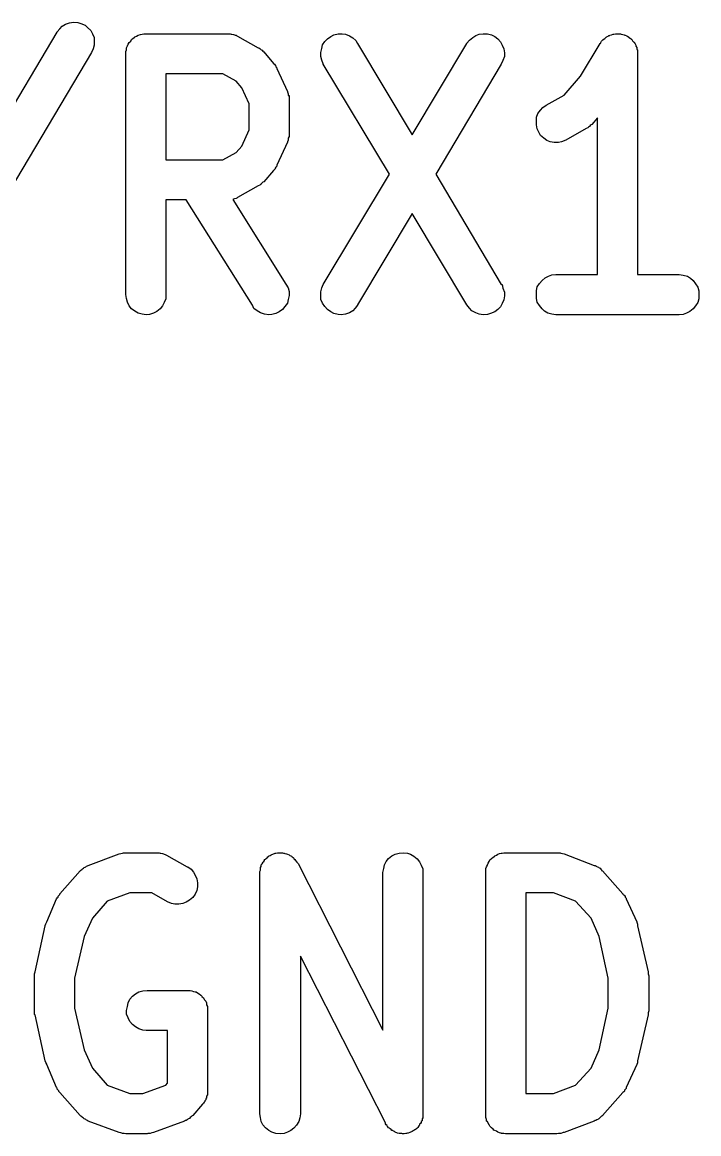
# Model space of a CAD drawing. Header units: millimetres. Extents: x 17 to 402, y -127 to -24.
# Drawn here: x 395.28 to 397.386, y -36.296 to -32.835 of the extents above; entities that cross this region are included whole.
import ezdxf

# ---------------------------------------------------------------- set-up
doc = ezdxf.new("R2010")
doc.units = ezdxf.units.MM
doc.header["$LTSCALE"] = 25.4
doc.layers.add('BLACK', color=7, linetype='CONTINUOUS')

msp = doc.modelspace()

# ---------------------------------------------------------------- linework, layer by layer
at = {"layer": 'BLACK', "linetype": 'Continuous'}
for p, q in [((395.4043, -32.8468), (395.4145, -32.8407)), ((395.4145, -32.8407), (395.4272, -32.8366)), ((395.4272, -32.8366), (395.4399, -32.8348)), ((395.4399, -32.8348), (395.4526, -32.8356)), ((395.4526, -32.8356), (395.4628, -32.8386)), ((395.4628, -32.8386), (395.4755, -32.8437)), ((394.8151, -33.8298), (395.3891, -32.8653)), ((395.3891, -32.8646), (395.3967, -32.8549)), ((395.3891, -32.8653), (395.3891, -32.8646)), ((395.3967, -32.8549), (395.4043, -32.8468)), ((395.4755, -32.8437), (395.4831, -32.8511)), ((395.4831, -32.8511), (395.4932, -32.8602)), ((395.4932, -32.8602), (395.4983, -32.8706)), ((395.4983, -32.8706), (395.5034, -32.8821)), ((395.6355, -32.878), (395.6406, -32.8752)), ((395.6406, -32.875), (395.6482, -32.8734)), ((395.6406, -32.8752), (395.6406, -32.875)), ((395.6406, -32.8752), (395.6406, -32.8752)), ((395.6482, -32.8734), (395.6533, -32.8717)), ((395.6533, -32.8717), (395.6583, -32.8712)), ((395.6533, -32.8717), (395.6533, -32.8717)), ((395.6533, -32.8717), (395.6533, -32.8717)), ((395.6583, -32.8712), (395.666, -32.8706)), ((395.666, -32.8706), (395.92, -32.8706)), ((395.92, -32.8706), (395.9225, -32.8706)), ((395.9225, -32.8706), (395.925, -32.8709)), ((395.925, -32.8709), (395.9276, -32.8709)), ((395.9276, -32.8709), (395.9301, -32.8717)), ((395.9301, -32.8717), (395.9327, -32.8719)), ((395.9327, -32.8719), (395.9377, -32.8729)), ((395.9377, -32.8729), (395.9403, -32.8737)), ((395.9403, -32.8737), (395.9428, -32.8747)), ((395.9428, -32.8747), (395.9454, -32.8755)), ((395.9454, -32.8755), (395.9479, -32.8773)), ((396.24, -32.879), (396.2502, -32.874)), ((396.2502, -32.874), (396.2629, -32.8712)), ((396.2629, -32.8712), (396.2756, -32.8706)), ((396.2756, -32.8706), (396.2857, -32.8724)), ((396.2857, -32.8724), (396.2984, -32.8767)), ((396.2984, -32.8767), (396.3086, -32.8831)), ((396.682, -32.8826), (396.6921, -32.8762)), ((396.6921, -32.8762), (396.7023, -32.8722)), ((396.7023, -32.8722), (396.715, -32.8706)), ((396.715, -32.8706), (396.7277, -32.8712)), ((396.7277, -32.8712), (396.7404, -32.8742)), ((396.7404, -32.8742), (396.7505, -32.8795)), ((397.1036, -32.8785), (397.1061, -32.8762)), ((397.1061, -32.8762), (397.1087, -32.8757)), ((397.1087, -32.875), (397.1138, -32.8737)), ((397.1087, -32.8757), (397.1087, -32.875)), ((397.1138, -32.8737), (397.1188, -32.8722)), ((397.1188, -32.8722), (397.1214, -32.8717)), ((397.1188, -32.8722), (397.1188, -32.8722)), ((397.1214, -32.8717), (397.1265, -32.8712)), ((397.1265, -32.8712), (397.129, -32.8706)), ((397.129, -32.8706), (397.1315, -32.8706)), ((397.1315, -32.8706), (397.1341, -32.8706)), ((397.1341, -32.8706), (397.1366, -32.8709)), ((397.1366, -32.8709), (397.1417, -32.8712)), ((397.1417, -32.8712), (397.1442, -32.8717)), ((397.1442, -32.8717), (397.1442, -32.8719)), ((397.1442, -32.8719), (397.1493, -32.8732)), ((397.1493, -32.8732), (397.1544, -32.8742)), ((397.1544, -32.8742), (397.1544, -32.875)), ((397.1544, -32.875), (397.1569, -32.8755)), ((397.1569, -32.8755), (397.162, -32.8775)), ((395.5034, -32.9065), (395.5009, -32.9181)), ((395.5034, -32.8821), (395.5034, -32.8943)), ((395.5034, -32.8943), (395.5034, -32.9065)), ((395.605, -32.9143), (395.6075, -32.9087)), ((395.6075, -32.9085), (395.6101, -32.9032)), ((395.6075, -32.9087), (395.6075, -32.9085)), ((395.6075, -32.9087), (395.6075, -32.9087)), ((395.6101, -32.9032), (395.6126, -32.8981)), ((395.6126, -32.8978), (395.6177, -32.8933)), ((395.6126, -32.8981), (395.6126, -32.8978)), ((395.6126, -32.8978), (395.6126, -32.8978)), ((395.6177, -32.8933), (395.6202, -32.8887)), ((395.6202, -32.8884), (395.6253, -32.8846)), ((395.6202, -32.8887), (395.6202, -32.8884)), ((395.6202, -32.8884), (395.6202, -32.8884)), ((395.6253, -32.8846), (395.6304, -32.8811)), ((395.6304, -32.8808), (395.6355, -32.878)), ((395.6304, -32.8811), (395.6304, -32.8808)), ((395.6304, -32.8808), (395.6304, -32.8808)), ((395.9479, -32.8773), (395.9504, -32.8785)), ((395.9504, -32.8785), (396.0139, -32.9143)), ((396.2121, -32.9171), (396.2146, -32.9057)), ((396.2146, -32.9057), (396.2222, -32.8953)), ((396.2222, -32.8953), (396.2298, -32.8864)), ((396.2298, -32.8864), (396.24, -32.879)), ((396.3086, -32.8831), (396.3187, -32.8912)), ((396.3187, -32.8912), (396.3238, -32.9011)), ((396.3238, -32.9011), (396.494, -33.1859)), ((396.494, -33.1859), (396.6642, -32.9011)), ((396.6642, -32.9004), (396.6718, -32.8907)), ((396.6642, -32.9011), (396.6642, -32.9004)), ((396.6718, -32.8907), (396.682, -32.8826)), ((396.7505, -32.8795), (396.7607, -32.8869)), ((396.7607, -32.8869), (396.7683, -32.896)), ((396.7683, -32.896), (396.7734, -32.9065)), ((396.7734, -32.9065), (396.7785, -32.9179)), ((397.0172, -33.003), (397.0782, -32.9011)), ((397.0782, -32.9011), (397.0807, -32.9004)), ((397.0807, -32.8978), (397.0833, -32.8943)), ((397.0807, -32.8991), (397.0807, -32.8978)), ((397.0807, -32.9004), (397.0807, -32.8991)), ((397.0833, -32.8943), (397.0858, -32.8907)), ((397.0858, -32.8907), (397.0884, -32.8894)), ((397.0884, -32.8884), (397.0934, -32.8854)), ((397.0884, -32.8894), (397.0884, -32.8884)), ((397.0934, -32.8854), (397.096, -32.8826)), ((397.096, -32.8826), (397.0985, -32.8818)), ((397.0985, -32.8808), (397.1036, -32.8785)), ((397.0985, -32.8818), (397.0985, -32.8808)), ((397.162, -32.8775), (397.1646, -32.8795)), ((397.1646, -32.8795), (397.1671, -32.8806)), ((397.1671, -32.8806), (397.1671, -32.8813)), ((397.1671, -32.8813), (397.1722, -32.8841)), ((397.1722, -32.8841), (397.1747, -32.8869)), ((397.1747, -32.8869), (397.1747, -32.8879)), ((397.1747, -32.8879), (397.1773, -32.8889)), ((397.1773, -32.8889), (397.1798, -32.8925)), ((397.1798, -32.8925), (397.1823, -32.896)), ((397.1823, -32.896), (397.1849, -32.8973)), ((397.1849, -32.8973), (397.1849, -32.8983)), ((397.1849, -32.8983), (397.1874, -32.9024)), ((397.1874, -32.9024), (397.19, -32.9065)), ((397.19, -32.9065), (397.19, -32.9077)), ((397.19, -32.9077), (397.19, -32.9093)), ((397.19, -32.9093), (397.1925, -32.9136)), ((395.4958, -32.9293), (394.9217, -33.8935)), ((395.5009, -32.9181), (395.4958, -32.9293)), ((395.6025, -32.9263), (395.605, -32.9204)), ((395.6025, -32.9321), (395.6025, -32.9263)), ((395.6025, -32.9326), (395.6025, -32.9321)), ((395.6025, -32.9331), (395.6025, -32.9326)), ((395.6025, -32.9326), (395.6025, -32.9326)), ((395.6025, -32.9326), (395.6025, -32.9326)), ((395.6025, -33.6829), (395.6025, -32.9331)), ((395.605, -32.9199), (395.605, -32.9143)), ((395.605, -32.9202), (395.605, -32.9199)), ((395.605, -32.9204), (395.605, -32.9202)), ((396.0139, -32.9143), (396.0165, -32.9146)), ((396.0165, -32.9146), (396.019, -32.9169)), ((396.019, -32.9169), (396.0216, -32.9189)), ((396.0216, -32.9189), (396.0241, -32.9204)), ((396.0241, -32.9204), (396.0266, -32.9217)), ((396.0266, -32.9217), (396.0292, -32.9245)), ((396.0292, -32.9245), (396.0317, -32.927)), ((396.0317, -32.927), (396.0622, -32.9629)), ((396.2095, -32.9291), (396.2121, -32.9171)), ((396.2095, -32.9413), (396.2095, -32.9291)), ((396.2121, -32.9532), (396.2095, -32.9413)), ((396.781, -32.942), (396.7759, -32.954)), ((396.7785, -32.9179), (396.781, -32.9298)), ((396.781, -32.9298), (396.781, -32.942)), ((397.1925, -32.9136), (397.1925, -32.9179)), ((397.1925, -32.9179), (397.1925, -32.9194)), ((397.1925, -32.9194), (397.195, -32.9209)), ((397.195, -32.9209), (397.195, -32.9255)), ((397.195, -32.9255), (397.195, -32.9298)), ((397.195, -32.9298), (397.195, -32.9316)), ((397.195, -32.9316), (397.195, -32.9331)), ((397.195, -32.9331), (397.195, -33.6205)), ((396.0622, -32.9629), (396.0622, -32.9634)), ((396.0622, -32.9634), (396.0647, -32.9659)), ((396.0647, -32.9659), (396.0673, -32.9684)), ((396.0673, -32.9684), (396.0698, -32.971)), ((396.0698, -32.971), (396.0698, -32.9735)), ((396.0698, -32.9735), (396.0724, -32.9763)), ((396.0724, -32.9763), (396.0724, -32.9789)), ((396.0724, -32.9789), (396.1054, -33.0505)), ((396.2171, -32.9644), (396.2121, -32.9532)), ((396.2171, -32.9651), (396.2171, -32.9644)), ((396.4229, -33.308), (396.2171, -32.9651)), ((396.7709, -32.9651), (396.5677, -33.308)), ((396.7759, -32.954), (396.7709, -32.9651)), ((395.7269, -32.9956), (395.7269, -33.2633)), ((395.9047, -32.9956), (395.7269, -32.9956)), ((395.9454, -33.0182), (395.9047, -32.9956)), ((396.9664, -33.0622), (397.0172, -33.003)), ((395.9631, -33.0388), (395.9454, -33.0182)), ((395.986, -33.0893), (395.9631, -33.0388)), ((396.1054, -33.0505), (396.1054, -33.0512)), ((396.1054, -33.0512), (396.1054, -33.0518)), ((396.1054, -33.0518), (396.1054, -33.052)), ((396.1054, -33.052), (396.1079, -33.0576)), ((396.1079, -33.0576), (396.1079, -33.0629)), ((396.1079, -33.0629), (396.1105, -33.0632)), ((396.1105, -33.0632), (396.1105, -33.0637)), ((396.1105, -33.0637), (396.1105, -33.0693)), ((396.1105, -33.0693), (396.1105, -33.0749)), ((396.1105, -33.0749), (396.1105, -33.0754)), ((396.1105, -33.0754), (396.1105, -33.0759)), ((396.1105, -33.0759), (396.1105, -33.1831)), ((396.9106, -33.0929), (396.9664, -33.0622)), ((395.986, -33.1696), (395.986, -33.0893)), ((396.8801, -33.1302), (396.8852, -33.1188)), ((396.8852, -33.1188), (396.8928, -33.1086)), ((396.8928, -33.1086), (396.9004, -33.0998)), ((396.9004, -33.0998), (396.9106, -33.0929)), ((396.8801, -33.1422), (396.8801, -33.1302)), ((396.8801, -33.1544), (396.8801, -33.1422)), ((397.0503, -33.1539), (397.0477, -33.1564)), ((397.0528, -33.1534), (397.0503, -33.1539)), ((397.0706, -33.1325), (397.0528, -33.1534)), ((397.0706, -33.6205), (397.0706, -33.1325)), ((395.9631, -33.2202), (395.986, -33.1696)), ((396.1105, -33.1831), (396.1105, -33.1838)), ((396.1105, -33.1838), (396.1105, -33.1843)), ((396.1105, -33.1843), (396.1105, -33.1848)), ((396.1105, -33.1848), (396.1105, -33.1904)), ((396.8826, -33.1663), (396.8801, -33.1544)), ((396.8877, -33.1775), (396.8826, -33.1663)), ((396.8928, -33.1876), (396.8877, -33.1775)), ((396.9029, -33.196), (396.8928, -33.1876)), ((397.035, -33.166), (396.9715, -33.2019)), ((397.0401, -33.164), (397.035, -33.166)), ((397.0426, -33.162), (397.0401, -33.164)), ((397.0452, -33.1592), (397.0426, -33.1605)), ((397.0426, -33.1605), (397.0426, -33.162)), ((397.0477, -33.1564), (397.0452, -33.1592)), ((395.9454, -33.2407), (395.9631, -33.2202)), ((396.1054, -33.2085), (396.0724, -33.2798)), ((396.1079, -33.2024), (396.1054, -33.2077)), ((396.1054, -33.2077), (396.1054, -33.208)), ((396.1054, -33.208), (396.1054, -33.2085)), ((396.1105, -33.1904), (396.1079, -33.196)), ((396.1079, -33.196), (396.1079, -33.1965)), ((396.1079, -33.1965), (396.1079, -33.197)), ((396.1079, -33.197), (396.1079, -33.2024)), ((396.9131, -33.2026), (396.9029, -33.196)), ((396.9233, -33.2072), (396.9131, -33.2026)), ((396.936, -33.2095), (396.9233, -33.2072)), ((396.9487, -33.2095), (396.936, -33.2095)), ((396.9588, -33.2069), (396.9487, -33.2095)), ((396.9715, -33.2024), (396.9588, -33.2069)), ((396.9715, -33.2019), (396.9715, -33.2024)), ((395.9047, -33.2633), (395.9454, -33.2407)), ((395.7269, -33.2633), (395.9047, -33.2633)), ((396.0673, -33.2913), (396.0647, -33.2936)), ((396.0698, -33.2862), (396.0673, -33.2887)), ((396.0673, -33.2887), (396.0673, -33.2913)), ((396.0724, -33.2834), (396.0698, -33.2862)), ((396.0724, -33.2798), (396.0724, -33.2809)), ((396.0724, -33.2809), (396.0724, -33.2834)), ((396.0622, -33.2961), (396.0317, -33.3319)), ((396.0647, -33.2936), (396.0622, -33.2961)), ((396.2171, -33.6509), (396.4229, -33.308)), ((396.5677, -33.308), (396.7709, -33.6509)), ((396.0139, -33.3446), (395.9504, -33.3804)), ((396.019, -33.3426), (396.0139, -33.3446)), ((396.0216, -33.3405), (396.019, -33.3426)), ((396.0241, -33.339), (396.0216, -33.3405)), ((396.0266, -33.335), (396.0241, -33.3378)), ((396.0241, -33.3378), (396.0241, -33.339)), ((396.0292, -33.3324), (396.0266, -33.335)), ((396.0317, -33.3319), (396.0292, -33.3324)), ((395.7904, -33.3883), (395.7269, -33.3883)), ((395.7269, -33.3883), (395.7269, -33.6829)), ((395.9962, -33.7162), (395.7904, -33.3883)), ((395.9377, -33.3855), (395.9352, -33.3863)), ((395.9352, -33.3863), (396.1003, -33.6499)), ((395.9403, -33.3845), (395.9377, -33.3855)), ((395.9454, -33.3837), (395.9403, -33.3845)), ((395.9479, -33.3822), (395.9454, -33.3837)), ((395.9504, -33.3809), (395.9479, -33.3822)), ((395.9504, -33.3804), (395.9504, -33.3809)), ((396.494, -33.4302), (396.3238, -33.7149)), ((396.6642, -33.7149), (396.494, -33.4302)), ((396.8979, -33.6387), (396.908, -33.6309)), ((396.908, -33.6309), (396.9182, -33.6253)), ((396.9182, -33.6253), (396.9283, -33.6217)), ((396.9283, -33.6217), (396.941, -33.6205)), ((396.941, -33.6205), (397.0706, -33.6205)), ((397.195, -33.6205), (397.3246, -33.6205)), ((397.3246, -33.6205), (397.3246, -33.6205)), ((397.3246, -33.6205), (397.3373, -33.622)), ((397.3373, -33.622), (397.35, -33.6255)), ((397.35, -33.6255), (397.3601, -33.6314)), ((397.3601, -33.6314), (397.3678, -33.6393)), ((396.1003, -33.6499), (396.1003, -33.6507)), ((396.1003, -33.6507), (396.1079, -33.6616)), ((396.1079, -33.6616), (396.1105, -33.6735)), ((396.2095, -33.6741), (396.2121, -33.6621)), ((396.2121, -33.6621), (396.2171, -33.6509)), ((396.7709, -33.6509), (396.7734, -33.6517)), ((396.7734, -33.6517), (396.7759, -33.6629)), ((396.7759, -33.6629), (396.781, -33.6748)), ((396.8801, -33.6705), (396.8826, -33.6588)), ((396.8801, -33.6827), (396.8801, -33.6705)), ((396.8826, -33.6588), (396.8902, -33.6481)), ((396.8902, -33.6481), (396.8979, -33.6387)), ((397.3678, -33.6393), (397.3754, -33.6489)), ((397.3754, -33.6489), (397.383, -33.6596)), ((397.383, -33.6596), (397.3855, -33.6713)), ((397.3855, -33.6713), (397.3855, -33.6834)), ((395.605, -33.6951), (395.6025, -33.6829)), ((395.6075, -33.7068), (395.605, -33.6951)), ((395.6126, -33.7177), (395.6075, -33.7068)), ((395.7218, -33.7076), (395.7168, -33.7182)), ((395.7269, -33.6961), (395.7218, -33.7076)), ((395.7269, -33.6829), (395.7269, -33.684)), ((395.7269, -33.684), (395.7269, -33.6961)), ((396.1079, -33.6977), (396.1054, -33.7094)), ((396.1105, -33.6857), (396.1079, -33.6977)), ((396.1105, -33.6735), (396.1105, -33.6857)), ((396.2095, -33.686), (396.2095, -33.6741)), ((396.2095, -33.6982), (396.2095, -33.686)), ((396.2146, -33.7096), (396.2095, -33.6982)), ((396.7785, -33.6989), (396.7734, -33.7104)), ((396.781, -33.687), (396.7785, -33.6989)), ((396.781, -33.6748), (396.781, -33.687)), ((396.8801, -33.6946), (396.8801, -33.6827)), ((396.8826, -33.7066), (396.8801, -33.6946)), ((396.8902, -33.7172), (396.8826, -33.7066)), ((397.383, -33.7073), (397.3754, -33.718)), ((397.3855, -33.6956), (397.383, -33.7073)), ((397.3855, -33.6834), (397.3855, -33.6956)), ((395.6202, -33.7271), (395.6126, -33.7177)), ((395.6304, -33.7348), (395.6202, -33.7271)), ((395.6406, -33.7406), (395.6304, -33.7348)), ((395.6533, -33.7442), (395.6406, -33.7406)), ((395.6888, -33.7411), (395.6761, -33.7444)), ((395.699, -33.7353), (395.6888, -33.7411)), ((395.7091, -33.7276), (395.699, -33.7353)), ((395.7168, -33.7182), (395.7091, -33.7276)), ((396.0012, -33.7259), (395.9962, -33.7162)), ((396.0114, -33.7337), (396.0012, -33.7259)), ((396.0216, -33.7398), (396.0114, -33.7337)), ((396.0343, -33.7439), (396.0216, -33.7398)), ((396.0698, -33.7416), (396.0571, -33.7447)), ((396.08, -33.7363), (396.0698, -33.7416)), ((396.0901, -33.7289), (396.08, -33.7363)), ((396.0978, -33.7198), (396.0901, -33.7289)), ((396.1054, -33.7094), (396.0978, -33.7198)), ((396.2222, -33.72), (396.2146, -33.7096)), ((396.2298, -33.7292), (396.2222, -33.72)), ((396.24, -33.7365), (396.2298, -33.7292)), ((396.2502, -33.7419), (396.24, -33.7365)), ((396.2629, -33.7449), (396.2502, -33.7419)), ((396.2984, -33.7398), (396.2857, -33.7439)), ((396.3086, -33.7335), (396.2984, -33.7398)), ((396.3162, -33.7254), (396.3086, -33.7335)), ((396.3238, -33.7157), (396.3162, -33.7254)), ((396.3238, -33.7149), (396.3238, -33.7157)), ((396.6718, -33.7249), (396.6642, -33.7149)), ((396.6794, -33.733), (396.6718, -33.7249)), ((396.6921, -33.7393), (396.6794, -33.733)), ((396.7023, -33.7436), (396.6921, -33.7393)), ((396.7378, -33.7421), (396.7277, -33.7449)), ((396.7505, -33.737), (396.7378, -33.7421)), ((396.7607, -33.7297), (396.7505, -33.737)), ((396.7683, -33.7208), (396.7607, -33.7297)), ((396.7734, -33.7104), (396.7683, -33.7208)), ((396.8979, -33.7269), (396.8902, -33.7172)), ((396.9055, -33.7345), (396.8979, -33.7269)), ((396.9156, -33.7406), (396.9055, -33.7345)), ((396.9283, -33.7442), (396.9156, -33.7406)), ((397.3474, -33.7409), (397.3373, -33.7444)), ((397.3576, -33.735), (397.3474, -33.7409)), ((397.3678, -33.7274), (397.3576, -33.735)), ((397.3754, -33.718), (397.3678, -33.7274)), ((395.666, -33.7454), (395.6533, -33.7442)), ((395.6761, -33.7444), (395.666, -33.7454)), ((396.047, -33.7454), (396.0343, -33.7439)), ((396.0571, -33.7447), (396.047, -33.7454)), ((396.273, -33.7454), (396.2629, -33.7449)), ((396.2857, -33.7439), (396.273, -33.7454)), ((396.715, -33.7454), (396.7023, -33.7436)), ((396.7277, -33.7449), (396.715, -33.7454)), ((396.941, -33.7454), (396.9283, -33.7442)), ((397.3246, -33.7454), (396.941, -33.7454)), ((396.941, -33.7454), (396.941, -33.7454)), ((397.3373, -33.7444), (397.3246, -33.7454)), ((395.4856, -35.4602), (395.5821, -35.4244)), ((395.5821, -35.4241), (395.5872, -35.4231)), ((395.5821, -35.4244), (395.5821, -35.4241)), ((395.5872, -35.4231), (395.5923, -35.4218)), ((395.5923, -35.4216), (395.5948, -35.4213)), ((395.5923, -35.4218), (395.5923, -35.4216)), ((395.5948, -35.4213), (395.5999, -35.4211)), ((395.5999, -35.4211), (395.605, -35.4206)), ((395.605, -35.4206), (395.699, -35.4206)), ((395.699, -35.4206), (395.7015, -35.4206)), ((395.7015, -35.4206), (395.7041, -35.4208)), ((395.7041, -35.4208), (395.7066, -35.4211)), ((395.7066, -35.4211), (395.7091, -35.4216)), ((395.7091, -35.4216), (395.7117, -35.4218)), ((395.7117, -35.4218), (395.7168, -35.4228)), ((395.7168, -35.4228), (395.7193, -35.4236)), ((395.7193, -35.4236), (395.7218, -35.4246)), ((395.7218, -35.4246), (395.7244, -35.4256)), ((395.7244, -35.4256), (395.7269, -35.4272)), ((395.7269, -35.4272), (395.7295, -35.4284)), ((395.7295, -35.4284), (395.793, -35.4642)), ((396.0393, -35.4383), (396.0419, -35.436)), ((396.0419, -35.436), (396.0444, -35.4338)), ((396.0444, -35.4338), (396.047, -35.4322)), ((396.047, -35.4307), (396.052, -35.4292)), ((396.047, -35.4322), (396.047, -35.4307)), ((396.052, -35.4292), (396.0546, -35.4272)), ((396.0546, -35.4272), (396.0571, -35.4261)), ((396.0571, -35.4261), (396.0597, -35.4251)), ((396.0597, -35.4251), (396.0622, -35.4241)), ((396.0622, -35.4241), (396.0647, -35.4228)), ((396.0647, -35.4228), (396.0673, -35.4223)), ((396.0673, -35.4223), (396.0698, -35.4216)), ((396.0698, -35.4216), (396.0749, -35.4213)), ((396.0749, -35.4213), (396.0774, -35.4208)), ((396.0774, -35.4208), (396.08, -35.4208)), ((396.08, -35.4208), (396.0825, -35.4206)), ((396.0825, -35.4206), (396.0851, -35.4208)), ((396.0851, -35.4208), (396.0901, -35.4211)), ((396.0901, -35.4211), (396.0927, -35.4216)), ((396.0927, -35.4216), (396.0952, -35.4218)), ((396.0952, -35.4218), (396.0978, -35.4228)), ((396.0978, -35.4228), (396.1028, -35.4236)), ((396.1028, -35.4236), (396.1054, -35.4246)), ((396.1054, -35.4246), (396.1054, -35.4254)), ((396.1054, -35.4254), (396.1105, -35.4272)), ((396.1105, -35.4272), (396.113, -35.4287)), ((396.113, -35.4287), (396.1155, -35.43)), ((396.1155, -35.43), (396.1181, -35.4312)), ((396.1181, -35.4312), (396.1206, -35.4335)), ((396.1206, -35.4335), (396.1232, -35.4355)), ((396.1232, -35.4355), (396.1257, -35.4373)), ((396.1257, -35.4373), (396.1257, -35.4391)), ((396.4203, -35.4383), (396.4305, -35.4307)), ((396.4305, -35.4307), (396.4407, -35.4251)), ((396.4407, -35.4251), (396.4534, -35.4216)), ((396.4534, -35.4216), (396.4661, -35.4206)), ((396.4661, -35.4206), (396.4788, -35.4218)), ((396.4788, -35.4218), (396.4889, -35.4254)), ((396.4889, -35.4254), (396.4991, -35.4312)), ((396.4991, -35.4312), (396.5092, -35.4391)), ((396.7404, -35.4383), (396.7455, -35.4348)), ((396.7455, -35.4348), (396.7505, -35.431)), ((396.7505, -35.4307), (396.7556, -35.4279)), ((396.7505, -35.431), (396.7505, -35.4307)), ((396.7505, -35.431), (396.7505, -35.431)), ((396.7556, -35.4279), (396.7607, -35.4251)), ((396.7607, -35.4251), (396.7658, -35.4233)), ((396.7607, -35.4251), (396.7607, -35.4251)), ((396.7607, -35.4251), (396.7607, -35.4251)), ((396.7658, -35.4233), (396.7709, -35.4218)), ((396.7709, -35.4218), (396.7734, -35.4218)), ((396.7734, -35.4216), (396.7785, -35.4211)), ((396.7734, -35.4218), (396.7734, -35.4216)), ((396.7785, -35.4211), (396.7836, -35.4206)), ((396.7836, -35.4206), (396.9436, -35.4206)), ((396.9436, -35.4206), (396.9487, -35.4211)), ((396.9436, -35.4206), (396.9436, -35.4206)), ((396.9487, -35.4211), (396.9537, -35.4213)), ((396.9537, -35.4213), (396.9563, -35.4218)), ((396.9563, -35.4218), (396.9563, -35.4218)), ((396.9563, -35.4218), (396.9614, -35.4233)), ((396.9614, -35.4233), (396.9664, -35.4244)), ((396.9664, -35.4244), (397.0604, -35.4602)), ((395.4653, -35.4729), (395.4678, -35.4708)), ((395.4678, -35.4708), (395.4704, -35.4683)), ((395.4704, -35.4683), (395.4729, -35.467)), ((395.4729, -35.467), (395.4755, -35.4655)), ((395.4755, -35.4655), (395.478, -35.464)), ((395.478, -35.464), (395.4805, -35.4622)), ((395.4805, -35.4622), (395.4831, -35.4612)), ((395.4831, -35.4612), (395.4856, -35.4602)), ((395.793, -35.4642), (395.7955, -35.4648)), ((395.7955, -35.4648), (395.8057, -35.4719)), ((395.8057, -35.4719), (395.8133, -35.4808)), ((396.0216, -35.4665), (396.0241, -35.4632)), ((396.0216, -35.4701), (396.0216, -35.4665)), ((396.0216, -35.4726), (396.0216, -35.4701)), ((396.0216, -35.4749), (396.0216, -35.4726)), ((396.0241, -35.4584), (396.0266, -35.4554)), ((396.0241, -35.4609), (396.0241, -35.4584)), ((396.0241, -35.4632), (396.0241, -35.4609)), ((396.0266, -35.4554), (396.0292, -35.4521)), ((396.0292, -35.45), (396.0317, -35.4477)), ((396.0292, -35.4521), (396.0292, -35.45)), ((396.0317, -35.4477), (396.0343, -35.4449)), ((396.0343, -35.4421), (396.0368, -35.4404)), ((396.0343, -35.4449), (396.0343, -35.4421)), ((396.0368, -35.4404), (396.0393, -35.4383)), ((396.1257, -35.4391), (396.1282, -35.4419)), ((396.1282, -35.4419), (396.1308, -35.4444)), ((396.1308, -35.4444), (396.1333, -35.4465)), ((396.1333, -35.4465), (396.1333, -35.4485)), ((396.1333, -35.4485), (396.1359, -35.4515)), ((396.1359, -35.4515), (396.1384, -35.4546)), ((396.1384, -35.4546), (396.4026, -35.9733)), ((396.4026, -35.4823), (396.4051, -35.4701)), ((396.4051, -35.4701), (396.4076, -35.4584)), ((396.4076, -35.4584), (396.4127, -35.4477)), ((396.4127, -35.4477), (396.4203, -35.4383)), ((396.5092, -35.4391), (396.5169, -35.4485)), ((396.5169, -35.4485), (396.5219, -35.4592)), ((396.5219, -35.4592), (396.527, -35.4708)), ((396.527, -35.4708), (396.527, -35.483)), ((396.7226, -35.4701), (396.7251, -35.4645)), ((396.7226, -35.4703), (396.7226, -35.4701)), ((396.7226, -35.4706), (396.7226, -35.4703)), ((396.7226, -35.4762), (396.7226, -35.4706)), ((396.7251, -35.4645), (396.7277, -35.4589)), ((396.7277, -35.4584), (396.7302, -35.4533)), ((396.7277, -35.4587), (396.7277, -35.4584)), ((396.7277, -35.4589), (396.7277, -35.4587)), ((396.7302, -35.4533), (396.7328, -35.448)), ((396.7328, -35.4477), (396.7353, -35.4432)), ((396.7328, -35.448), (396.7328, -35.4477)), ((396.7328, -35.448), (396.7328, -35.448)), ((396.7353, -35.4432), (396.7404, -35.4386)), ((396.7404, -35.4386), (396.7404, -35.4383)), ((396.7404, -35.4386), (396.7404, -35.4386)), ((397.0604, -35.4602), (397.063, -35.4604)), ((397.063, -35.4604), (397.0655, -35.4617)), ((397.0655, -35.4617), (397.0655, -35.4625)), ((397.0655, -35.4625), (397.0706, -35.4645)), ((397.0706, -35.4645), (397.0731, -35.466)), ((397.0731, -35.466), (397.0757, -35.4675)), ((397.0757, -35.4675), (397.0782, -35.4688)), ((397.0782, -35.4688), (397.0807, -35.4714)), ((397.0807, -35.4714), (397.0833, -35.4736)), ((395.3967, -35.5486), (395.4602, -35.4772)), ((395.4602, -35.4772), (395.4628, -35.4764)), ((395.4628, -35.4749), (395.4653, -35.4729)), ((395.4628, -35.4764), (395.4628, -35.4749)), ((395.8133, -35.4808), (395.8184, -35.4909)), ((395.8184, -35.4909), (395.8234, -35.5023)), ((395.8234, -35.5023), (395.826, -35.5145)), ((396.019, -35.4787), (396.0216, -35.4749)), ((396.019, -35.4823), (396.019, -35.4787)), ((396.019, -35.483), (396.019, -35.4823)), ((396.019, -36.2331), (396.019, -35.483)), ((396.4026, -35.483), (396.4026, -35.4823)), ((396.4026, -35.9733), (396.4026, -35.483)), ((396.527, -35.483), (396.527, -36.2331)), ((396.7226, -35.4823), (396.7226, -35.4762)), ((396.7226, -35.4825), (396.7226, -35.4823)), ((396.7226, -35.483), (396.7226, -35.4825)), ((396.7226, -35.4825), (396.7226, -35.4825)), ((396.7226, -35.4825), (396.7226, -35.4825)), ((396.7226, -36.2331), (396.7226, -35.483)), ((397.0833, -35.4736), (397.0833, -35.4754)), ((397.0833, -35.4754), (397.0858, -35.4772)), ((397.0858, -35.4772), (397.1493, -35.5486)), ((395.8234, -35.5384), (395.8184, -35.5496)), ((395.826, -35.5267), (395.8234, -35.5384)), ((395.826, -35.5145), (395.826, -35.5267)), ((395.3561, -35.6362), (395.3866, -35.5646)), ((395.3866, -35.5638), (395.3891, -35.5613)), ((395.3866, -35.5646), (395.3866, -35.5638)), ((395.3891, -35.5613), (395.3916, -35.5585)), ((395.3916, -35.5559), (395.3942, -35.5534)), ((395.3916, -35.5585), (395.3916, -35.5559)), ((395.3942, -35.5534), (395.3967, -35.5511)), ((395.3967, -35.5511), (395.3967, -35.5486)), ((395.544, -35.5719), (395.4983, -35.6245)), ((395.6152, -35.5455), (395.544, -35.5719)), ((395.6837, -35.5455), (395.6152, -35.5455)), ((395.732, -35.5732), (395.6837, -35.5455)), ((395.7447, -35.5783), (395.732, -35.5732)), ((395.7904, -35.5745), (395.7803, -35.5791)), ((395.8006, -35.5681), (395.7904, -35.5745)), ((395.8107, -35.5595), (395.8006, -35.5681)), ((395.8184, -35.5496), (395.8107, -35.5595)), ((396.8471, -35.5455), (396.8471, -36.1706)), ((396.9334, -35.5455), (396.8471, -35.5455)), ((397.002, -35.5719), (396.9334, -35.5455)), ((397.0503, -35.6245), (397.002, -35.5719)), ((397.1493, -35.5486), (397.1493, -35.5491)), ((397.1493, -35.5491), (397.1519, -35.5516)), ((397.1519, -35.5516), (397.1544, -35.5542)), ((397.1544, -35.5542), (397.1569, -35.5567)), ((397.1569, -35.5567), (397.1569, -35.5592)), ((397.1569, -35.5592), (397.1595, -35.562)), ((397.1595, -35.562), (397.1595, -35.5646)), ((397.1595, -35.5646), (397.1925, -35.6362)), ((395.7549, -35.5808), (395.7447, -35.5783)), ((395.7676, -35.5811), (395.7549, -35.5808)), ((395.7803, -35.5791), (395.7676, -35.5811)), ((395.351, -35.6471), (395.3535, -35.6418)), ((395.3535, -35.6418), (395.3561, -35.6362)), ((395.4983, -35.6245), (395.4729, -35.6814)), ((397.0757, -35.6814), (397.0503, -35.6245)), ((397.1925, -35.6362), (397.1925, -35.6365)), ((397.1925, -35.6365), (397.1925, -35.6365)), ((397.1925, -35.6365), (397.1925, -35.6365)), ((397.1925, -35.6365), (397.1925, -35.637)), ((397.1925, -35.637), (397.195, -35.6426)), ((397.195, -35.6426), (397.195, -35.6479)), ((395.3205, -35.7909), (395.351, -35.6479)), ((395.351, -35.6476), (395.351, -35.6471)), ((395.351, -35.6479), (395.351, -35.6476)), ((395.351, -35.6476), (395.351, -35.6476)), ((395.351, -35.6476), (395.351, -35.6476)), ((397.195, -35.6479), (397.2281, -35.7909)), ((395.4729, -35.6814), (395.4424, -35.8115)), ((397.1036, -35.8115), (397.0757, -35.6814)), ((396.4102, -36.2615), (396.146, -35.7429)), ((396.146, -35.7429), (396.146, -36.2331)), ((395.318, -35.7972), (395.3205, -35.7914)), ((395.318, -35.8028), (395.318, -35.7972)), ((395.318, -35.8033), (395.318, -35.8028)), ((395.318, -35.8036), (395.318, -35.8033)), ((395.318, -35.8043), (395.318, -35.8036)), ((395.318, -35.9115), (395.318, -35.8043)), ((395.3205, -35.7911), (395.3205, -35.7909)), ((395.3205, -35.7914), (395.3205, -35.7911)), ((395.4424, -35.8115), (395.4424, -35.9047)), ((397.1036, -35.9047), (397.1036, -35.8115)), ((397.2281, -35.7909), (397.2281, -35.7916)), ((397.2281, -35.7916), (397.2281, -35.7919)), ((397.2281, -35.7919), (397.2281, -35.7924)), ((397.2281, -35.7924), (397.2281, -35.798)), ((397.2281, -35.798), (397.2306, -35.8038)), ((397.2306, -35.8038), (397.2306, -35.8041)), ((397.2306, -35.8041), (397.2306, -35.8043)), ((397.2306, -35.8043), (397.2306, -35.9115)), ((395.6431, -35.8539), (395.6558, -35.8503)), ((395.6558, -35.8503), (395.6685, -35.8491)), ((395.6685, -35.8491), (395.7955, -35.8491)), ((395.7955, -35.8491), (395.7955, -35.8491)), ((395.7955, -35.8491), (395.7955, -35.8491)), ((395.7955, -35.8491), (395.7955, -35.8491)), ((395.7955, -35.8491), (395.7955, -35.8491)), ((395.7955, -35.8491), (395.8031, -35.8498)), ((395.8031, -35.8498), (395.8082, -35.8503)), ((395.8082, -35.8503), (395.8082, -35.8503)), ((395.8082, -35.8503), (395.8082, -35.8506)), ((395.8082, -35.8506), (395.8133, -35.8524)), ((395.8133, -35.8524), (395.8184, -35.8539)), ((395.6075, -35.8991), (395.6101, -35.8874)), ((395.6101, -35.8874), (395.6152, -35.8767)), ((395.6152, -35.8767), (395.6228, -35.8673)), ((395.6228, -35.8673), (395.6329, -35.8595)), ((395.6329, -35.8595), (395.6431, -35.8539)), ((395.8184, -35.8539), (395.8184, -35.8541)), ((395.8184, -35.8541), (395.8209, -35.8541)), ((395.8209, -35.8541), (395.826, -35.8569)), ((395.826, -35.8569), (395.8311, -35.8597)), ((395.8311, -35.8597), (395.8311, -35.86)), ((395.8311, -35.86), (395.8311, -35.86)), ((395.8311, -35.86), (395.8361, -35.8638)), ((395.8361, -35.8638), (395.8387, -35.8676)), ((395.8387, -35.8676), (395.8387, -35.8678)), ((395.8387, -35.8678), (395.8387, -35.8678)), ((395.8387, -35.8678), (395.8438, -35.8724)), ((395.8438, -35.8724), (395.8463, -35.877)), ((395.8463, -35.877), (395.8463, -35.8772)), ((395.8463, -35.8772), (395.8463, -35.8775)), ((395.8463, -35.8775), (395.8514, -35.8826)), ((395.8514, -35.8826), (395.8539, -35.8879)), ((395.8539, -35.8879), (395.8539, -35.8879)), ((395.8539, -35.8879), (395.8539, -35.8882)), ((395.318, -35.912), (395.318, -35.9115)), ((395.318, -35.9123), (395.318, -35.912)), ((395.318, -35.9179), (395.318, -35.9123)), ((395.318, -35.9237), (395.318, -35.9179)), ((395.4424, -35.9047), (395.4729, -36.0347)), ((395.605, -35.9113), (395.6075, -35.8991)), ((395.605, -35.9232), (395.605, -35.9113)), ((395.8539, -35.8882), (395.8539, -35.8938)), ((395.8539, -35.8938), (395.8565, -35.8993)), ((395.8565, -35.8993), (395.8565, -35.8996)), ((395.8565, -35.8996), (395.8565, -35.8999)), ((395.8565, -35.8999), (395.8565, -35.9057)), ((395.8565, -35.9057), (395.8565, -35.9115)), ((395.8565, -35.9115), (395.8565, -36.1617)), ((397.0757, -36.0347), (397.1036, -35.9047)), ((397.2306, -35.9131), (397.2281, -35.9189)), ((397.2281, -35.9189), (397.2281, -35.9245)), ((397.2306, -35.9115), (397.2306, -35.9126)), ((397.2306, -35.9126), (397.2306, -35.9128)), ((397.2306, -35.9128), (397.2306, -35.9131)), ((395.318, -35.924), (395.318, -35.9237)), ((395.318, -35.9245), (395.318, -35.924)), ((395.3205, -35.9253), (395.318, -35.9245)), ((395.351, -36.068), (395.3205, -35.9253)), ((395.6101, -35.9349), (395.605, -35.9232)), ((395.6152, -35.9458), (395.6101, -35.9349)), ((395.6228, -35.9552), (395.6152, -35.9458)), ((395.6329, -35.9631), (395.6228, -35.9552)), ((397.2281, -35.9253), (397.195, -36.068)), ((397.2281, -35.9245), (397.2281, -35.925)), ((397.2281, -35.925), (397.2281, -35.9253)), ((395.6431, -35.9689), (395.6329, -35.9631)), ((395.6558, -35.9727), (395.6431, -35.9689)), ((395.666, -35.974), (395.6558, -35.9727)), ((395.6685, -35.974), (395.666, -35.974)), ((395.732, -35.974), (395.6685, -35.974)), ((395.732, -36.1379), (395.732, -35.974)), ((395.4729, -36.0347), (395.4983, -36.0916)), ((397.0503, -36.0916), (397.0757, -36.0347)), ((395.3535, -36.0736), (395.351, -36.068)), ((395.3561, -36.0792), (395.3535, -36.0736)), ((395.3561, -36.0797), (395.3561, -36.0792)), ((395.3561, -36.0799), (395.3561, -36.0797)), ((395.3561, -36.0797), (395.3561, -36.0797)), ((395.3561, -36.0797), (395.3561, -36.0797)), ((395.3866, -36.1513), (395.3561, -36.0799)), ((395.4983, -36.0916), (395.544, -36.1442)), ((397.002, -36.1442), (397.0503, -36.0916)), ((397.1925, -36.0799), (397.1595, -36.1513)), ((397.195, -36.0744), (397.1925, -36.0799)), ((397.195, -36.068), (397.195, -36.0683)), ((397.195, -36.0683), (397.195, -36.0685)), ((397.195, -36.0685), (397.195, -36.0685)), ((397.195, -36.0685), (397.195, -36.069)), ((397.195, -36.069), (397.195, -36.0744)), ((395.3891, -36.1541), (395.3866, -36.1513)), ((395.3891, -36.1569), (395.3891, -36.1541)), ((395.3916, -36.1594), (395.3891, -36.1569)), ((395.3942, -36.162), (395.3916, -36.1594)), ((395.3942, -36.1643), (395.3942, -36.162)), ((395.3967, -36.1668), (395.3942, -36.1643)), ((395.544, -36.1442), (395.6152, -36.1706)), ((395.6558, -36.1706), (395.7269, -36.1442)), ((395.7269, -36.1442), (395.732, -36.1379)), ((395.8565, -36.1617), (395.8565, -36.1625)), ((395.8565, -36.1625), (395.8565, -36.1666)), ((396.9334, -36.1706), (397.002, -36.1442)), ((397.1544, -36.1627), (397.1519, -36.165)), ((397.1569, -36.1577), (397.1544, -36.1602)), ((397.1544, -36.1602), (397.1544, -36.1627)), ((397.1595, -36.1549), (397.1569, -36.1577)), ((397.1595, -36.1513), (397.1595, -36.1521)), ((397.1595, -36.1521), (397.1595, -36.1549)), ((395.3967, -36.1676), (395.3967, -36.1668)), ((395.4602, -36.2389), (395.3967, -36.1676)), ((395.6152, -36.1706), (395.6558, -36.1706)), ((395.8463, -36.197), (395.8438, -36.2001)), ((395.8488, -36.195), (395.8463, -36.197)), ((395.8514, -36.1897), (395.8488, -36.1935)), ((395.8488, -36.1935), (395.8488, -36.195)), ((395.8539, -36.1843), (395.8514, -36.1861)), ((395.8514, -36.1861), (395.8514, -36.1897)), ((395.8565, -36.1747), (395.8539, -36.1785)), ((395.8539, -36.1785), (395.8539, -36.1823)), ((395.8539, -36.1823), (395.8539, -36.1843)), ((395.8565, -36.1666), (395.8565, -36.1706)), ((395.8565, -36.1706), (395.8565, -36.1726)), ((395.8565, -36.1726), (395.8565, -36.1747)), ((396.8471, -36.1706), (396.9334, -36.1706)), ((397.1493, -36.1676), (397.0858, -36.2389)), ((397.1519, -36.165), (397.1493, -36.1676)), ((395.8412, -36.2031), (395.8107, -36.2389)), ((395.8438, -36.2001), (395.8412, -36.2031)), ((396.0216, -36.2453), (396.019, -36.2331)), ((396.146, -36.2339), (396.1435, -36.2461)), ((396.146, -36.2331), (396.146, -36.2339)), ((396.527, -36.2331), (396.527, -36.2339)), ((396.527, -36.2339), (396.527, -36.2374)), ((396.7226, -36.2389), (396.7226, -36.2331)), ((395.4628, -36.2407), (395.4602, -36.2389)), ((395.4653, -36.2425), (395.4628, -36.2407)), ((395.4678, -36.2448), (395.4653, -36.2425)), ((395.4704, -36.2473), (395.4678, -36.2448)), ((395.4729, -36.2486), (395.4704, -36.2473)), ((395.4755, -36.2501), (395.4729, -36.2486)), ((395.478, -36.2516), (395.4755, -36.2501)), ((395.4805, -36.2537), (395.478, -36.2516)), ((395.4831, -36.2544), (395.4805, -36.2537)), ((395.4856, -36.2555), (395.4831, -36.2544)), ((395.4856, -36.256), (395.4856, -36.2555)), ((395.5821, -36.2915), (395.4856, -36.256)), ((395.7853, -36.256), (395.6888, -36.2915)), ((395.7879, -36.2547), (395.7853, -36.256)), ((395.7904, -36.2539), (395.7879, -36.2547)), ((395.793, -36.2522), (395.7904, -36.2539)), ((395.7955, -36.2506), (395.793, -36.2522)), ((395.798, -36.2491), (395.7955, -36.2506)), ((395.8006, -36.2478), (395.798, -36.2491)), ((395.8031, -36.2453), (395.8006, -36.2478)), ((395.8057, -36.2433), (395.8031, -36.2453)), ((395.8082, -36.2412), (395.8057, -36.2433)), ((395.8107, -36.2389), (395.8082, -36.2397)), ((395.8082, -36.2397), (395.8082, -36.2412)), ((396.0241, -36.257), (396.0216, -36.2453)), ((396.0292, -36.2676), (396.0241, -36.257)), ((396.0368, -36.277), (396.0292, -36.2676)), ((396.1333, -36.2684), (396.1257, -36.2778)), ((396.1409, -36.2577), (396.1333, -36.2684)), ((396.1435, -36.2461), (396.1409, -36.2577)), ((396.4102, -36.2643), (396.4102, -36.2615)), ((396.4127, -36.2676), (396.4102, -36.2643)), ((396.4153, -36.2697), (396.4127, -36.2676)), ((396.5169, -36.2684), (396.5143, -36.2712)), ((396.5194, -36.2641), (396.5169, -36.2661)), ((396.5169, -36.2661), (396.5169, -36.2684)), ((396.5219, -36.2608), (396.5194, -36.2641)), ((396.5245, -36.2552), (396.5219, -36.2577)), ((396.5219, -36.2577), (396.5219, -36.2608)), ((396.527, -36.2461), (396.5245, -36.2494)), ((396.5245, -36.2494), (396.5245, -36.2529)), ((396.5245, -36.2529), (396.5245, -36.2552)), ((396.527, -36.2374), (396.527, -36.241)), ((396.527, -36.241), (396.527, -36.2435)), ((396.527, -36.2435), (396.527, -36.2461)), ((396.7226, -36.2448), (396.7226, -36.2389)), ((396.7226, -36.245), (396.7226, -36.2448)), ((396.7226, -36.2453), (396.7226, -36.245)), ((396.7251, -36.2509), (396.7226, -36.2453)), ((396.7251, -36.2565), (396.7251, -36.2509)), ((396.7251, -36.2567), (396.7251, -36.2565)), ((396.7277, -36.257), (396.7251, -36.2567)), ((396.7302, -36.2621), (396.7277, -36.257)), ((396.7328, -36.2671), (396.7302, -36.2621)), ((396.7328, -36.2674), (396.7328, -36.2671)), ((396.7328, -36.2676), (396.7328, -36.2674)), ((396.7353, -36.2722), (396.7328, -36.2676)), ((397.0604, -36.256), (396.9664, -36.2915)), ((397.063, -36.2547), (397.0604, -36.256)), ((397.0655, -36.2539), (397.063, -36.2547)), ((397.068, -36.2522), (397.0655, -36.2539)), ((397.0731, -36.2506), (397.068, -36.2522)), ((397.0757, -36.2478), (397.0731, -36.2491)), ((397.0731, -36.2491), (397.0731, -36.2506)), ((397.0782, -36.2453), (397.0757, -36.2478)), ((397.0807, -36.2433), (397.0782, -36.2453)), ((397.0833, -36.2412), (397.0807, -36.2433)), ((397.0858, -36.2397), (397.0833, -36.2412)), ((397.0858, -36.2389), (397.0858, -36.2397)), ((395.5872, -36.2928), (395.5821, -36.2915)), ((395.5898, -36.2941), (395.5872, -36.2928)), ((395.5923, -36.2943), (395.5898, -36.2941)), ((395.5948, -36.2948), (395.5923, -36.2943)), ((395.5974, -36.2951), (395.5948, -36.2948)), ((395.6025, -36.2956), (395.5974, -36.2951)), ((395.605, -36.2956), (395.6025, -36.2956)), ((395.6685, -36.2956), (395.605, -36.2956)), ((395.671, -36.2951), (395.6685, -36.2956)), ((395.6761, -36.2948), (395.671, -36.2951)), ((395.6787, -36.2946), (395.6761, -36.2948)), ((395.6837, -36.293), (395.6787, -36.2943)), ((395.6787, -36.2943), (395.6787, -36.2946)), ((395.6888, -36.2918), (395.6837, -36.293)), ((395.6888, -36.2915), (395.6888, -36.2918)), ((396.047, -36.2849), (396.0368, -36.277)), ((396.0571, -36.2908), (396.047, -36.2849)), ((396.0698, -36.2943), (396.0571, -36.2908)), ((396.0825, -36.2956), (396.0698, -36.2943)), ((396.0952, -36.2943), (396.0825, -36.2956)), ((396.1054, -36.291), (396.0952, -36.2943)), ((396.1155, -36.2854), (396.1054, -36.291)), ((396.1257, -36.2778), (396.1155, -36.2854)), ((396.4153, -36.2717), (396.4153, -36.2697)), ((396.4178, -36.2742), (396.4153, -36.2717)), ((396.4203, -36.277), (396.4178, -36.2742)), ((396.4229, -36.2786), (396.4203, -36.277)), ((396.4254, -36.2806), (396.4229, -36.2786)), ((396.428, -36.2826), (396.4254, -36.2806)), ((396.4305, -36.2849), (396.428, -36.2826)), ((396.433, -36.2859), (396.4305, -36.2849)), ((396.4356, -36.2875), (396.433, -36.2859)), ((396.4381, -36.289), (396.4356, -36.2875)), ((396.4407, -36.2908), (396.4381, -36.289)), ((396.4432, -36.2915), (396.4407, -36.2908)), ((396.4457, -36.2925), (396.4432, -36.2915)), ((396.4483, -36.2933), (396.4457, -36.2925)), ((396.4534, -36.2943), (396.4483, -36.2933)), ((396.4559, -36.2946), (396.4534, -36.2943)), ((396.4584, -36.2951), (396.4559, -36.2946)), ((396.461, -36.2951), (396.4584, -36.2951)), ((396.4635, -36.2956), (396.461, -36.2951)), ((396.4661, -36.2953), (396.4635, -36.2956)), ((396.4686, -36.2953), (396.4661, -36.2953)), ((396.4737, -36.2948), (396.4686, -36.2953)), ((396.4762, -36.2943), (396.4737, -36.2948)), ((396.4788, -36.2938), (396.4762, -36.2943)), ((396.4813, -36.2933), (396.4788, -36.2938)), ((396.4864, -36.292), (396.4813, -36.2933)), ((396.4889, -36.291), (396.4864, -36.292)), ((396.4915, -36.2897), (396.4889, -36.291)), ((396.494, -36.289), (396.4915, -36.2897)), ((396.4965, -36.2869), (396.494, -36.289)), ((396.4991, -36.2854), (396.4965, -36.2869)), ((396.5016, -36.2836), (396.4991, -36.2854)), ((396.5042, -36.2824), (396.5016, -36.2836)), ((396.5067, -36.2798), (396.5042, -36.2824)), ((396.5092, -36.2778), (396.5067, -36.2798)), ((396.5118, -36.2758), (396.5092, -36.2778)), ((396.5143, -36.2712), (396.5118, -36.274)), ((396.5118, -36.274), (396.5118, -36.2758)), ((396.7404, -36.2768), (396.7353, -36.2722)), ((396.7404, -36.277), (396.7404, -36.2768)), ((396.7404, -36.2768), (396.7404, -36.2768)), ((396.7455, -36.2809), (396.7404, -36.277)), ((396.748, -36.2847), (396.7455, -36.2809)), ((396.7505, -36.2849), (396.748, -36.2847)), ((396.748, -36.2847), (396.748, -36.2847)), ((396.7556, -36.2877), (396.7505, -36.2849)), ((396.7607, -36.2905), (396.7556, -36.2877)), ((396.7607, -36.2908), (396.7607, -36.2905)), ((396.7607, -36.2905), (396.7607, -36.2905)), ((396.7658, -36.2923), (396.7607, -36.2908)), ((396.7709, -36.2941), (396.7658, -36.2923)), ((396.7709, -36.2943), (396.7709, -36.2941)), ((396.7785, -36.2948), (396.7709, -36.2943)), ((396.7709, -36.2943), (396.7709, -36.2943)), ((396.7836, -36.2956), (396.7785, -36.2948)), ((396.9436, -36.2956), (396.7836, -36.2956)), ((396.7836, -36.2956), (396.7836, -36.2956)), ((396.7836, -36.2956), (396.7836, -36.2956)), ((396.7836, -36.2956), (396.7836, -36.2956)), ((396.7836, -36.2956), (396.7836, -36.2956)), ((396.9487, -36.2951), (396.9436, -36.2956)), ((396.9537, -36.2948), (396.9487, -36.2951)), ((396.9563, -36.2943), (396.9537, -36.2946)), ((396.9537, -36.2946), (396.9537, -36.2948)), ((396.9614, -36.293), (396.9563, -36.2943)), ((396.9639, -36.2918), (396.9614, -36.293)), ((396.9664, -36.2915), (396.9639, -36.2918))]:
    msp.add_line(p, q, dxfattribs=at)

doc.saveas('drawing.dxf')
